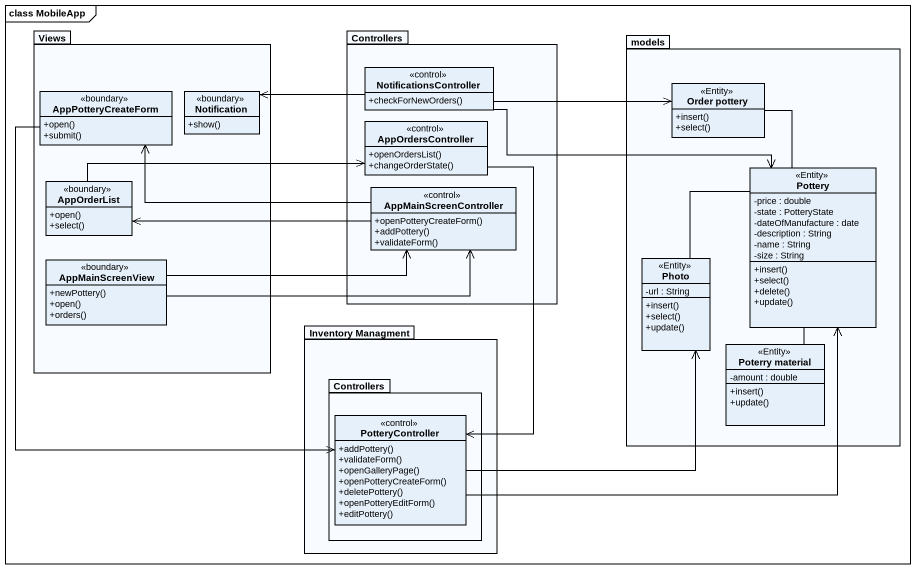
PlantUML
@startuml
mainframe class MobileApp
hide circle
hide empty members
skinparam classAttributeIconSize 0
package Views {
  class AppPotteryCreateForm <<boundary>> {
    +open()
    +submit()
  }
  class Notification <<boundary>> {
    +show()
  }
  class AppOrderList <<boundary>> {
    +open()
    +select()
  }
  class AppMainScreenView <<boundary>> {
    +newPottery()
    +open()
    +orders()
  }
}
package Controllers {
  class NotificationsController <<control>> {
    +checkForNewOrders()
  }
  class AppOrdersController <<control>> {
    +openOrdersList()
    +changeOrderState()
  }
  class AppMainScreenController <<control>> {
    +openPotteryCreateForm()
    +addPottery()
    +validateForm()
  }
}
package models {
  class "Order pottery" as Order_pottery <<Entity>> {
    +insert()
    +select()
  }
  class Pottery <<Entity>> {
    -price : double
    -state : PotteryState
    -dateOfManufacture : date
    -description : String
    -name : String
    -size : String
    +insert()
    +select()
    +delete()
    +update()
  }
  class Photo <<Entity>> {
    -url : String
    +insert()
    +select()
    +update()
  }
  class "Poterry material" as Poterry_material <<Entity>> {
    -amount : double
    +insert()
    +update()
  }
}
package "Inventory Managment" as Inventory_Managment {
  package "Controllers" as Controllers_2 {
    class PotteryController <<control>> {
      +addPottery()
      +validateForm()
      +openGalleryPage()
      +openPotteryCreateForm()
      +deletePottery()
      +openPotteryEditForm()
      +editPottery()
    }
  }
}
NotificationsController -left-> Notification
NotificationsController -right-> Order_pottery
NotificationsController -right-> Pottery
AppPotteryCreateForm --> PotteryController
AppOrdersController --> PotteryController
AppOrderList -right-> AppOrdersController
AppMainScreenController -left-> AppPotteryCreateForm
AppMainScreenController -left-> AppOrderList
Pottery -up- Order_pottery
Pottery -left- Photo
AppMainScreenView -right-> AppMainScreenController
AppMainScreenView -right-> AppMainScreenController
Poterry_material -up- Pottery
PotteryController -right-> Pottery
PotteryController -up-> Photo
@enduml
